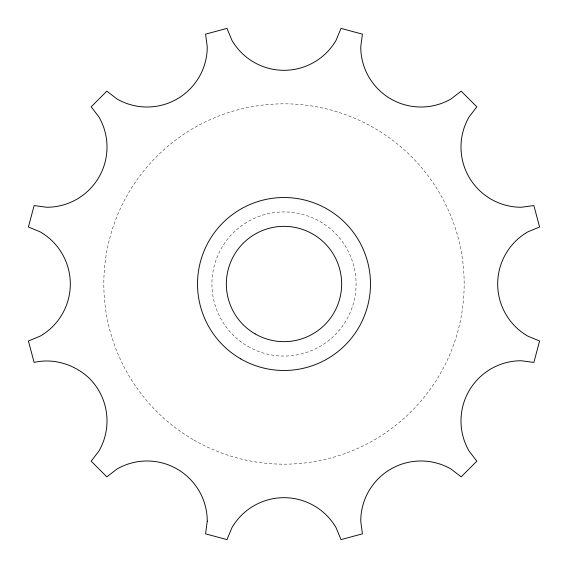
<?xml version="1.0" encoding="UTF-8"?>
<svg xmlns="http://www.w3.org/2000/svg" width="568" height="568" viewBox="0 0 568 568"><rect width="100%" height="100%" fill="white"/><g stroke="black" fill="none" stroke-linecap="round" stroke-linejoin="round"><path stroke-width="0.43" stroke-dasharray="2.84 2.13" d="M193.915 440.037A180.17 180.17 0 0 0 464.17 284A180.17 180.17 0 0 0 193.915 127.963A180.17 180.17 0 0 0 193.915 440.037M247.968 346.416A72.072 72.072 0 0 0 356.072 284A72.072 72.072 0 0 0 247.968 221.584A72.072 72.072 0 0 0 247.968 346.416"/><path stroke-width="0.85" d="M207.249 521.168L205.573 533.863L226.987 539.6L231.886 527.771A60.18 60.18 0 0 1 336.114 527.771L341.013 539.6L362.427 533.863L360.751 521.168A60.18 60.18 0 0 1 451.02 469.054L461.173 476.85L476.85 461.173L469.054 451.02A60.18 60.18 0 0 1 521.168 360.751L533.863 362.427L539.6 341.013L527.771 336.114A60.18 60.18 0 0 1 527.771 231.886L539.6 226.987L533.863 205.573L521.168 207.249A60.18 60.18 0 0 1 469.054 116.98L476.85 106.827L461.173 91.15L451.02 98.946A60.18 60.18 0 0 1 360.751 46.832L362.427 34.137L341.013 28.4L336.114 40.229A60.18 60.18 0 0 1 231.886 40.229L226.987 28.4L205.573 34.137L207.249 46.832A60.18 60.18 0 0 1 116.98 98.946L106.827 91.15L91.15 106.827L98.946 116.98A60.18 60.18 0 0 1 46.832 207.249L34.137 205.573L28.4 226.987L40.229 231.886A60.18 60.18 0 0 1 40.229 336.114L28.4 341.013L34.137 362.427C53.839 357.812 74.862 364.564 89.382 378.38A60.18 60.18 0 0 1 98.946 451.02L91.15 461.173L106.827 476.85L116.98 469.054A60.18 60.18 0 0 1 207.249 521.168M240.761 358.898A86.485 86.485 0 0 0 370.485 284A86.485 86.485 0 0 0 240.761 209.102A86.485 86.485 0 0 0 240.761 358.898M255.174 333.927A57.652 57.652 0 0 0 341.652 284A57.652 57.652 0 0 0 255.174 234.073A57.652 57.652 0 0 0 255.174 333.927"/></g></svg>
